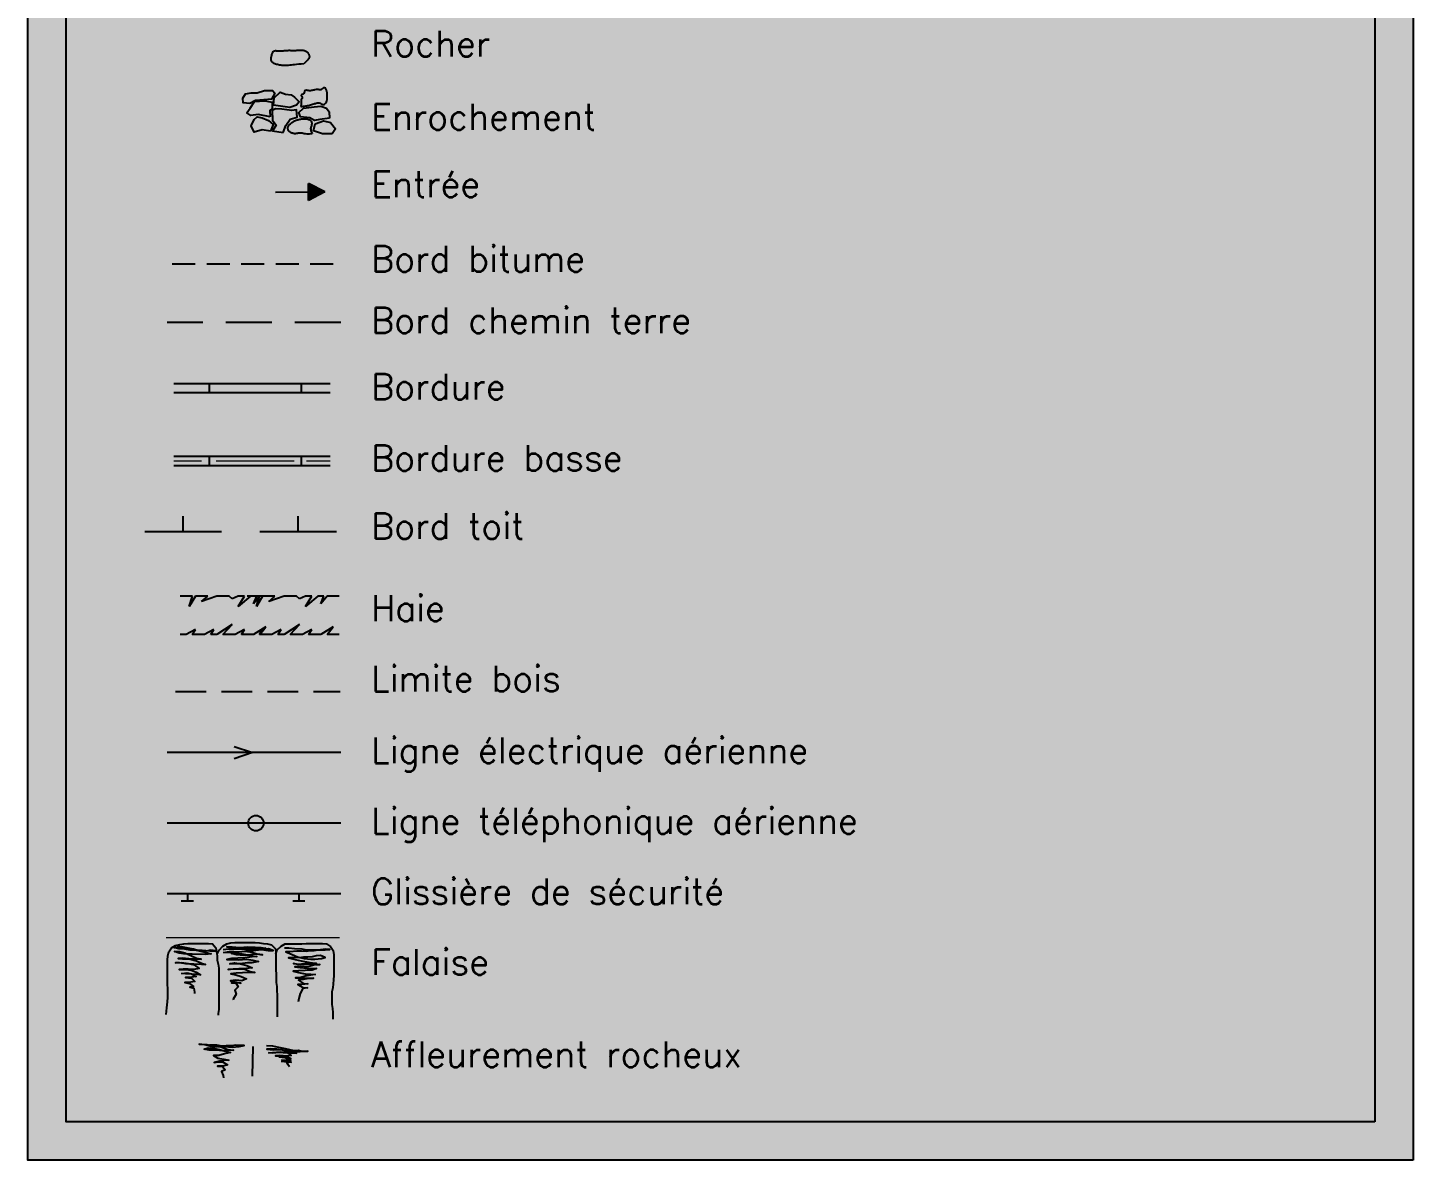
# Paper-space layout 'Legende' of a CAD drawing. Header units: millimetres. Extents: x 19 to 1130, y 28 to 365.
# Drawn here: x 44.7 to 135.1, y 135.9 to 209.7 of the extents above; entities that cross this region are included whole.
import ezdxf

# ---------------------------------------------------------------- set-up
doc = ezdxf.new("R2010")
doc.units = ezdxf.units.MM
doc.header["$LTSCALE"] = 2
for name, pattern in [('CACHE2', [0.1875, 0.125, -0.0625]), ('DISCONTINU2', [0.375, 0.25, -0.125]), ('DISCONTINUX2', [1.5, 1, -0.5])]:
    doc.linetypes.add(name, pattern=pattern)
doc.layers.add('CARTOUCHE', color=7, linetype='Continuous')
doc.styles.add('17', font='romans.shx', dxfattribs={"oblique": 13.5, "height": 0.9})

# ---------------------------------------------------------------- blocks, each defined once
blk = doc.blocks.new('*X118')
at = {"color": 0}
for p, q in [((1.142, 0.885), (1.221, 0.965)), ((1.151, 0.904), (1.218, 0.97)), ((1.161, 0.922), (1.215, 0.976)), ((1.171, 0.941), (1.212, 0.982)), ((1.18, 0.959), (1.209, 0.988)), ((1.19, 0.978), (1.206, 0.994)), ((1.2, 0.996), (1.203, 0.999)), ((1.132, 0.867), (1.224, 0.959)), ((1.135, 0.861), (1.227, 0.953)), ((1.144, 0.861), (1.23, 0.947)), ((1.153, 0.861), (1.233, 0.941)), ((1.162, 0.861), (1.236, 0.935)), ((1.17, 0.861), (1.239, 0.93)), ((1.179, 0.861), (1.242, 0.924)), ((1.188, 0.861), (1.245, 0.918)), ((1.197, 0.861), (1.248, 0.912)), ((1.206, 0.861), (1.251, 0.906)), ((1.215, 0.861), (1.254, 0.9)), ((1.223, 0.861), (1.257, 0.895)), ((1.232, 0.861), (1.26, 0.889)), ((1.241, 0.861), (1.263, 0.883)), ((1.25, 0.861), (1.266, 0.877)), ((1.259, 0.861), (1.269, 0.871)), ((1.268, 0.861), (1.272, 0.866))]:
    blk.add_line(p, q, dxfattribs=at)

psp = doc.layouts.new('Legende')

# ---------------------------------------------------------------- hatches: boundary and pattern name
at = {"layer": 'CARTOUCHE'}
psp.add_hatch(color=255, dxfattribs=at).paths.add_polyline_path([(135.127, 135.858), (44.747, 135.858), (44.747, 325.444), (135.127, 325.444)])

# ---------------------------------------------------------------- linework, layer by layer
for p, q in [((64.475, 186.497), (54.278, 186.497)), ((56.589, 186.497), (56.589, 185.897)), ((62.589, 186.497), (62.589, 185.897)), ((64.475, 185.897), (54.278, 185.897)), ((64.475, 181.747), (54.278, 181.747)), ((56.589, 181.747), (56.589, 181.147)), ((62.589, 181.747), (62.589, 181.147)), ((64.475, 181.147), (54.278, 181.147))]:
    psp.add_line(p, q, dxfattribs=at)
at = {"layer": 'CARTOUCHE', "lineweight": 5}
for p, q in [((56.083, 181.447), (54.278, 181.447)), ((62.133, 181.447), (57.033, 181.447)), ((64.475, 181.447), (62.933, 181.447))]:
    psp.add_line(p, q, dxfattribs=at)
at = {"layer": 'CARTOUCHE', "color": 154}
for p, q in [((52.378, 176.866), (57.378, 176.866)), ((59.89, 176.866), (64.89, 176.866))]:
    psp.add_line(p, q, dxfattribs=at)
at = {"layer": 'CARTOUCHE', "color": 90, "linetype": 'ByBlock'}
for p, q in [((55.485, 172.632), (54.685, 172.632)), ((55.285, 171.965), (55.485, 172.632)), ((55.685, 172.632), (55.285, 171.965)), ((56.485, 172.632), (55.685, 172.632)), ((56.085, 172.298), (56.485, 172.632)), ((57.084, 172.632), (56.085, 172.298)), ((57.884, 172.632), (57.084, 172.632)), ((58.084, 172.465), (57.884, 172.632)), ((58.484, 172.632), (58.084, 172.465)), ((58.884, 172.632), (58.484, 172.632)), ((58.484, 171.965), (58.884, 172.632)), ((59.284, 172.632), (58.484, 171.965)), ((59.872, 172.632), (59.072, 172.632)), ((59.684, 172.632), (59.284, 172.632)), ((59.484, 172.132), (59.684, 172.632)), ((59.884, 172.632), (59.484, 172.132)), ((59.672, 171.965), (59.872, 172.632)), ((60.072, 172.632), (59.672, 171.965)), ((60.684, 172.632), (59.884, 172.632)), ((60.872, 172.632), (60.072, 172.632)), ((60.472, 172.298), (60.872, 172.632)), ((61.472, 172.632), (60.472, 172.298)), ((62.272, 172.632), (61.472, 172.632)), ((62.472, 172.465), (62.272, 172.632)), ((62.872, 172.632), (62.472, 172.465)), ((63.272, 172.632), (62.872, 172.632)), ((62.872, 171.965), (63.272, 172.632)), ((63.672, 172.632), (62.872, 171.965)), ((64.072, 172.632), (63.672, 172.632)), ((63.872, 172.132), (64.072, 172.632)), ((64.272, 172.632), (63.872, 172.132)), ((65.072, 172.632), (64.272, 172.632)), ((55.084, 170.132), (54.684, 170.132)), ((55.684, 170.465), (55.084, 170.132)), ((55.484, 170.132), (55.684, 170.465)), ((56.284, 170.132), (55.484, 170.132)), ((56.884, 170.465), (56.284, 170.132)), ((56.684, 170.132), (56.884, 170.465)), ((57.084, 170.132), (56.684, 170.132)), ((58.084, 170.798), (57.084, 170.132)), ((57.484, 170.132), (58.084, 170.798)), ((58.284, 170.132), (57.484, 170.132)), ((58.884, 170.465), (58.284, 170.132)), ((58.684, 170.132), (58.884, 170.465)), ((59.484, 170.132), (58.684, 170.132)), ((59.472, 170.132), (59.072, 170.132)), ((60.072, 170.465), (59.472, 170.132)), ((60.284, 170.632), (59.484, 170.132)), ((59.872, 170.132), (60.072, 170.465)), ((60.672, 170.132), (59.872, 170.132)), ((59.884, 170.132), (60.284, 170.632)), ((60.684, 170.132), (59.884, 170.132)), ((61.272, 170.465), (60.672, 170.132)), ((61.072, 170.132), (61.272, 170.465)), ((61.472, 170.132), (61.072, 170.132)), ((62.472, 170.798), (61.472, 170.132)), ((61.872, 170.132), (62.472, 170.798)), ((62.672, 170.132), (61.872, 170.132)), ((63.272, 170.465), (62.672, 170.132)), ((63.072, 170.132), (63.272, 170.465)), ((63.872, 170.132), (63.072, 170.132)), ((64.672, 170.632), (63.872, 170.132)), ((64.272, 170.132), (64.672, 170.632)), ((65.072, 170.132), (64.272, 170.132))]:
    psp.add_line(p, q, dxfattribs=at)
at = {"layer": 'CARTOUCHE', "color": 90, "linetype": 'DISCONTINUX2'}
psp.add_line((54.379, 166.424), (65.124, 166.424), dxfattribs=at)
at = {"layer": 'CARTOUCHE', "color": 1, "linetype": 'Continuous'}
psp.add_line((65.161, 162.44), (53.849, 162.44), dxfattribs=at)
at = {"layer": 'CARTOUCHE', "color": 3, "linetype": 'Continuous'}
psp.add_line((65.161, 157.84), (53.849, 157.84), dxfattribs=at)
at = {"layer": 'CARTOUCHE', "linetype": 'Continuous'}
psp.add_line((65.161, 153.24), (53.849, 153.24), dxfattribs=at)
at = {"layer": 'CARTOUCHE'}
psp.add_lwpolyline([(135.127, 135.858), (44.747, 135.858), (44.747, 325.444), (135.127, 325.444)], close=True, dxfattribs=at)
at = {"layer": 'CARTOUCHE', "lineweight": 25}
psp.add_lwpolyline([(132.627, 138.358), (47.247, 138.358), (47.247, 322.944), (132.627, 322.944), (132.627, 138.358)], dxfattribs=at)
at = {"layer": 'CARTOUCHE', "color": 129}
for points in [[(62.754, 207.354), (62.579, 207.343), (62.423, 207.329), (62.282, 207.314), (62.155, 207.299), (62.04, 207.284), (61.934, 207.27), (61.836, 207.258), (61.743, 207.249), (61.654, 207.243), (61.569, 207.241), (61.486, 207.242), (61.406, 207.246), (61.328, 207.253), (61.253, 207.263), (61.181, 207.274), (61.111, 207.288), (61.042, 207.304), (60.977, 207.321), (60.915, 207.341), (60.857, 207.363), (60.805, 207.387), (60.758, 207.414), (60.718, 207.443), (60.685, 207.475), (60.661, 207.51), (60.643, 207.547), (60.632, 207.587), (60.627, 207.628), (60.627, 207.672), (60.63, 207.717), (60.636, 207.764), (60.645, 207.812), (60.655, 207.86), (60.667, 207.909), (60.68, 207.957), (60.694, 208.003), (60.709, 208.046), (60.726, 208.085), (60.743, 208.12), (60.762, 208.149), (60.782, 208.171), (60.803, 208.189), (60.825, 208.201), (60.85, 208.209), (60.876, 208.213), (60.905, 208.215), (60.937, 208.215), (60.972, 208.213), (61.011, 208.212), (61.052, 208.209), (61.095, 208.207), (61.14, 208.206), (61.187, 208.204), (61.234, 208.204), (61.281, 208.204), (61.327, 208.205), (61.373, 208.208), (61.419, 208.211), (61.465, 208.216), (61.511, 208.22), (61.56, 208.225), (61.611, 208.229), (61.665, 208.232), (61.723, 208.235), (61.784, 208.236), (61.849, 208.236), (61.917, 208.235), (61.985, 208.234), (62.052, 208.233), (62.119, 208.232), (62.182, 208.232), (62.242, 208.234), (62.298, 208.236), (62.349, 208.24), (62.397, 208.244), (62.442, 208.248), (62.484, 208.252), (62.525, 208.255), (62.566, 208.256), (62.606, 208.256), (62.646, 208.253), (62.687, 208.248), (62.727, 208.24), (62.766, 208.23), (62.804, 208.219), (62.841, 208.205), (62.876, 208.189), (62.908, 208.171), (62.937, 208.152), (62.963, 208.13), (62.988, 208.108), (63.009, 208.084), (63.029, 208.059), (63.046, 208.032), (63.062, 208.005), (63.077, 207.978), (63.089, 207.949), (63.1, 207.921), (63.109, 207.892), (63.115, 207.863), (63.119, 207.833), (63.118, 207.804), (63.114, 207.775), (63.106, 207.746), (63.093, 207.717), (63.075, 207.686), (63.048, 207.651), (63.013, 207.611), (62.967, 207.563), (62.91, 207.506), (62.839, 207.437), (62.754, 207.354)], [(59.24, 204.777), (58.8, 204.804), (58.775, 205.112), (58.947, 205.397), (59.317, 205.469), (59.706, 205.469), (60.203, 205.609), (60.72, 205.609), (60.866, 205.442), (60.643, 205.04), (60.152, 205.017), (59.61, 204.967), (59.24, 204.777)], [(60.79, 204.66), (60.815, 205.134), (61.21, 205.514), (61.555, 205.374), (61.925, 205.324), (62.141, 205.184), (62.46, 204.872), (62.269, 204.66), (61.848, 204.515), (60.79, 204.66)], [(60.566, 203.9), (59.782, 204.04), (59.291, 203.995), (59.043, 204.162), (59.266, 204.47), (59.54, 204.899), (60.222, 204.945), (60.694, 204.85), (60.694, 204.447), (60.547, 204.303), (60.566, 203.9)], [(61.408, 202.878), (61.58, 203.331), (61.874, 203.756), (62.314, 203.878), (62.269, 204.352), (61.969, 204.303), (61.332, 204.398), (60.911, 204.42), (60.694, 204.303), (60.72, 203.683), (60.962, 203.353), (60.72, 202.996), (61.408, 202.878)], [(64.431, 203.805), (63.793, 203.733), (63.449, 203.661), (63.149, 203.828), (62.537, 203.9), (62.435, 204.185), (62.734, 204.47), (63.423, 204.542), (63.863, 204.587), (64.233, 204.47), (64.405, 204.23), (64.431, 203.805)], [(60.592, 202.973), (60.05, 203.046), (59.514, 202.901), (59.317, 203.303), (59.514, 203.733), (59.706, 203.9), (60.031, 203.828), (60.445, 203.661), (60.764, 203.398), (60.592, 202.973)], [(63.296, 202.783), (63.12, 202.778), (62.978, 202.779), (62.865, 202.786), (62.775, 202.797), (62.705, 202.81), (62.649, 202.823), (62.602, 202.834), (62.559, 202.841), (62.517, 202.843), (62.475, 202.84), (62.432, 202.834), (62.388, 202.827), (62.344, 202.818), (62.299, 202.81), (62.252, 202.804), (62.205, 202.801), (62.157, 202.801), (62.108, 202.806), (62.059, 202.815), (62.012, 202.827), (61.965, 202.843), (61.921, 202.863), (61.88, 202.886), (61.843, 202.913), (61.81, 202.943), (61.781, 202.976), (61.757, 203.011), (61.739, 203.048), (61.726, 203.087), (61.719, 203.127), (61.718, 203.168), (61.724, 203.209), (61.736, 203.251), (61.755, 203.292), (61.779, 203.333), (61.809, 203.373), (61.843, 203.412), (61.881, 203.449), (61.921, 203.485), (61.965, 203.519), (62.011, 203.551), (62.058, 203.58), (62.107, 203.607), (62.158, 203.633), (62.211, 203.656), (62.265, 203.677), (62.32, 203.696), (62.376, 203.713), (62.434, 203.729), (62.492, 203.742), (62.551, 203.754), (62.61, 203.763), (62.67, 203.769), (62.729, 203.773), (62.789, 203.774), (62.847, 203.773), (62.905, 203.768), (62.961, 203.76), (63.014, 203.749), (63.065, 203.735), (63.111, 203.717), (63.153, 203.695), (63.189, 203.67), (63.219, 203.64), (63.242, 203.607), (63.258, 203.57), (63.268, 203.531), (63.273, 203.49), (63.273, 203.447), (63.268, 203.404), (63.259, 203.361), (63.248, 203.319), (63.234, 203.278), (63.22, 203.235), (63.209, 203.188), (63.203, 203.134), (63.207, 203.069), (63.221, 202.991), (63.25, 202.897), (63.296, 202.783)], [(64.603, 202.783), (63.965, 202.783), (63.398, 202.996), (63.493, 203.448), (64.035, 203.638), (64.501, 203.52), (64.826, 203.114), (64.603, 202.783)], [(57.095, 149.29), (57.228, 149.555), (57.471, 149.82), (57.736, 149.975), (58.001, 150.041), (58.267, 150.063), (59.593, 150.063), (59.859, 150.041), (60.124, 149.997), (60.389, 149.975), (60.655, 149.909), (60.92, 149.644), (60.942, 149.378), (60.942, 148.273), (60.964, 147.986), (60.964, 147.456), (60.986, 147.19), (60.986, 146.903), (61.008, 146.638), (61.008, 145.201)], [(53.769, 145.356), (53.827, 145.8), (53.863, 146.195), (53.886, 146.482), (53.886, 147.057), (53.863, 147.322), (53.863, 148.913), (53.886, 149.179), (53.952, 149.444), (54.129, 149.709), (54.394, 149.864), (54.659, 149.93), (54.925, 149.974), (55.19, 149.996), (56.539, 149.996), (56.804, 149.974), (57.025, 149.709), (57.069, 149.444), (57.114, 149.179), (57.114, 148.913), (57.18, 148.648), (57.224, 148.383), (57.224, 145.687), (57.18, 145.421), (57.18, 145.311)], [(54.491, 149.827), (54.872, 149.784), (55.292, 149.69), (55.557, 149.653), (55.833, 149.561), (56.121, 149.558), (56.619, 149.507), (56.99, 149.519), (56.697, 149.551), (56.392, 149.494), (55.866, 149.539), (55.346, 149.556), (54.871, 149.64), (54.61, 149.648), (54.279, 149.73), (54.595, 149.732), (54.86, 149.695), (55.131, 149.631), (55.391, 149.622), (55.656, 149.586), (55.927, 149.521), (56.38, 149.405), (56.711, 149.323), (56.345, 149.284), (55.481, 149.294), (55.165, 149.292), (54.9, 149.329), (54.635, 149.365), (54.326, 149.48), (54.642, 149.482), (55.006, 149.378), (55.381, 149.218), (55.76, 149.03), (56.059, 148.971), (55.655, 148.982), (55.25, 148.992), (54.841, 149.031), (54.558, 149.006), (54.846, 149.003), (55.339, 148.98), (55.764, 148.859), (56.078, 148.716), (56.354, 148.624), (56.093, 148.633), (55.573, 148.65), (55.053, 148.668), (54.638, 148.734), (54.378, 148.743), (54.805, 148.765), (55.219, 148.699), (55.611, 148.6), (55.941, 148.374), (55.58, 148.307), (55.204, 148.323), (54.888, 148.321), (54.633, 148.302), (55.037, 148.291), (55.419, 148.248), (55.727, 148.133), (56.019, 147.958), (55.759, 147.967), (55.41, 147.988), (55.061, 148.009), (54.796, 148.045), (55.134, 148.08), (55.433, 148.021), (55.724, 147.845), (55.446, 147.793), (55.048, 147.776), (55.429, 147.733), (55.642, 147.514), (55.254, 147.441), (54.994, 147.45), (55.292, 147.391), (55.561, 147.183), (55.311, 147.136), (55.582, 147.071), (55.629, 146.822), (55.616, 146.733)], [(57.491, 149.609), (57.836, 149.644), (58.188, 149.646), (58.716, 149.649), (59.218, 149.611), (59.719, 149.573), (59.996, 149.594), (60.43, 149.542), (60.749, 149.537), (60.443, 149.651), (59.996, 149.594), (59.705, 149.64), (59.421, 149.652), (59.075, 149.617), (58.784, 149.663), (58.499, 149.675), (58.025, 149.754), (57.74, 149.766), (58.093, 149.768), (58.594, 149.729), (59.115, 149.766), (59.576, 149.755), (59.969, 149.73), (60.26, 149.684), (59.963, 149.587), (59.482, 149.524), (59.178, 149.461), (58.893, 149.474), (58.548, 149.438), (58.27, 149.416), (57.993, 149.395), (57.532, 149.406), (57.904, 149.482), (58.189, 149.47), (58.473, 149.458), (58.961, 149.487), (59.361, 149.428), (59.7, 149.322), (60.066, 149.256), (59.707, 149.288), (59.429, 149.266), (59.118, 149.238), (58.84, 149.216), (58.373, 149.261), (58.041, 149.334), (58.318, 149.355), (58.711, 149.33), (59.077, 149.264), (59.376, 149.185), (59.701, 149.146), (59.389, 149.117), (58.909, 149.054), (58.455, 149.031), (58.035, 149.015), (57.731, 148.953), (58.016, 148.941), (58.476, 148.929), (58.754, 148.951), (59.031, 148.973), (59.431, 148.914), (59.804, 148.814), (59.364, 148.724), (59.08, 148.736), (58.599, 148.673), (58.213, 148.664), (57.929, 148.676), (58.233, 148.739), (58.599, 148.673), (59.047, 148.553), (59.393, 148.412), (59.014, 148.37), (58.527, 148.34), (58.249, 148.319), (57.829, 148.303), (58.141, 148.332), (58.56, 148.347), (58.919, 148.315), (59.266, 148.175), (59.564, 148.095), (59.212, 148.093), (58.758, 148.07), (58.338, 148.055), (57.993, 148.019), (58.325, 147.946), (58.665, 147.84), (59.011, 147.699), (58.72, 147.569), (58.327, 147.594), (57.982, 147.558), (58.646, 147.413), (58.328, 147.418), (58.044, 147.43), (58.328, 147.418), (58.485, 147.168), (58.249, 146.943), (58.339, 146.679), (58.158, 146.36), (58.164, 146.326)], [(60.942, 149.312), (61.008, 149.577), (61.274, 149.82), (61.539, 149.975), (62.623, 149.975), (62.91, 149.997), (63.971, 149.997), (64.237, 149.975), (64.502, 149.798), (64.679, 149.533), (64.723, 149.246), (64.723, 147.898), (64.701, 147.632), (64.679, 147.367), (64.657, 147.102), (64.59, 146.837), (64.59, 146.019), (64.635, 145.754), (64.657, 145.489), (64.657, 145.069)], [(61.494, 149.708), (61.788, 149.708), (62.157, 149.678), (62.631, 149.639), (62.913, 149.583), (63.25, 149.574), (63.547, 149.588), (63.884, 149.58), (64.15, 149.585), (64.447, 149.599), (64.173, 149.625), (63.689, 149.56), (63.431, 149.523), (63.165, 149.517), (62.908, 149.481), (62.602, 149.498), (62.305, 149.484), (61.844, 149.458), (61.578, 149.453), (61.997, 149.266), (62.336, 149.124), (62.769, 149.008), (63.216, 148.963), (63.482, 148.968), (63.904, 149.016), (64.153, 149.084), (63.853, 149.203), (63.556, 149.189), (63.307, 149.121), (63.01, 149.107), (62.744, 149.101), (62.455, 149.056), (62.048, 149.079), (61.751, 149.065), (62.183, 148.949), (62.577, 148.855), (63.032, 148.779), (63.315, 148.722), (63.59, 148.696), (63.253, 148.705), (62.831, 148.657), (62.37, 148.632), (62.087, 148.688), (62.432, 148.649), (62.863, 148.665), (63.27, 148.643), (63.544, 148.617), (63.81, 148.623), (63.482, 148.6), (63.015, 148.473), (62.537, 148.51), (62.178, 148.479), (62.523, 148.439), (62.97, 148.394), (63.315, 148.354), (63.581, 148.36), (63.31, 148.252), (62.848, 148.227), (62.418, 148.21), (62.059, 148.179), (62.413, 148.108), (62.837, 148.023), (63.213, 147.992), (63.488, 147.966), (63.199, 147.921), (62.848, 147.859), (62.506, 147.765), (62.209, 147.751), (62.475, 147.757), (62.812, 147.748), (63.117, 147.731), (63.383, 147.737), (62.962, 147.689), (62.704, 147.652), (62.415, 147.607), (62.741, 147.395), (63.015, 147.369), (62.625, 147.329), (62.359, 147.324), (62.715, 147.12), (62.99, 147.094), (62.701, 147.049), (62.52, 146.732), (62.441, 146.41), (62.398, 146.197)], [(56.598, 143.391), (57.07, 143.389), (57.592, 143.28), (58.081, 143.243), (58.537, 143.276), (58.855, 143.333), (58.33, 143.355), (58.048, 143.314), (57.699, 143.328), (57.365, 143.307), (57.083, 143.266), (56.785, 143.261), (56.3, 143.386), (55.934, 143.436), (56.423, 143.398), (56.892, 143.309), (57.345, 143.255), (57.811, 143.078), (58.177, 143.028), (57.843, 143.007), (57.458, 143.005), (57.056, 143.039), (56.583, 143.041), (56.253, 143.108), (56.519, 143.184), (56.921, 143.15), (57.251, 143.084), (57.649, 142.962), (57.979, 142.896), (57.59, 142.807), (57.217, 142.682), (56.867, 142.697), (57.158, 142.527), (57.54, 142.441), (57.87, 142.375), (57.536, 142.354), (57.254, 142.313), (56.901, 142.24), (57.183, 142.281), (57.497, 142.25), (57.788, 142.081), (57.486, 141.988), (57.136, 142.002), (57.451, 141.972), (57.634, 141.754), (57.385, 141.642), (57.497, 141.392), (57.526, 141.233)], [(59.437, 143.27), (59.398, 141.352)], [(60.321, 143.334), (60.714, 143.321), (61.112, 143.229), (61.549, 143.141), (62.106, 143.021), (62.38, 143.039), (62.658, 142.979), (63.012, 142.964), (62.27, 142.914), (61.755, 142.998), (61.479, 143.018), (61.003, 143.104), (60.61, 143.118), (60.336, 143.099), (60.771, 143.05), (61.279, 143.084), (61.557, 143.024), (61.955, 142.933), (62.276, 142.836), (61.883, 142.849), (61.411, 142.857), (61.135, 142.878), (60.745, 142.852), (60.469, 142.873), (61.211, 142.922), (61.604, 142.909), (61.932, 142.696), (61.622, 142.636), (61.188, 142.685), (60.914, 142.667), (61.307, 142.654), (61.622, 142.636), (61.906, 142.498), (61.51, 142.55), (61.154, 142.604), (61.549, 142.552), (61.872, 142.417), (61.601, 142.36), (61.326, 142.38), (61.638, 142.401), (61.914, 142.38), (61.648, 142.245), (61.331, 142.302), (61.643, 142.323), (61.922, 142.263), (61.651, 142.206), (61.823, 141.982)]]:
    psp.add_lwpolyline(points, dxfattribs=at)
psp.add_lwpolyline([(62.562, 204.565, 0.015114), (62.89, 204.61, 0.020943), (63.123, 204.66, 0.017852), (63.4, 204.741, -0.022353), (63.621, 204.804, -0.22707), (63.897, 204.745, 0.309946), (64.112, 204.732, 0.106458), (64.192, 204.807, 0.076071), (64.258, 204.945, 0.060342), (64.287, 205.104, 0.0361), (64.284, 205.374, 0.075105), (64.202, 205.715, 0.222566), (64.112, 205.799, 0.349325), (63.972, 205.746, -0.274224), (63.812, 205.659, -0.050818), (63.698, 205.675, 0.075986), (63.621, 205.682, 0.051071), (63.484, 205.659, -0.02964), (63.251, 205.609, -0.105163), (62.982, 205.625, 0.189815), (62.83, 205.609, 0.311483), (62.792, 205.538, -0.194666), (62.76, 205.419, -0.219605), (62.646, 205.359, 0.376857), (62.588, 205.302, 0.225308), (62.619, 205.222, -0.197646), (62.658, 205.134, -0.007911), (62.658, 205.118, -0.019867), (62.658, 205.112, -0.331946), (62.627, 205.077, 0.281267), (62.588, 205.04, 0.100089), (62.581, 204.944, -0.050592), (62.588, 204.755, -0.016405), (62.579, 204.669, -0.013419), (62.562, 204.565)], format="xyb", dxfattribs=at)
at = {"layer": 'CARTOUCHE'}
for points in [[(60.918, 198.992), (64.121, 198.998)], [(63.073, 198.45), (63.069, 199.541)], [(64.121, 198.998), (63.069, 199.541)], [(64.121, 198.998), (63.073, 198.45)]]:
    psp.add_lwpolyline(points, dxfattribs=at)
at = {"layer": 'CARTOUCHE', "linetype": 'CACHE2', "lineweight": 25, "ltscale": 6}
psp.add_lwpolyline([(64.673, 194.297), (54.106, 194.297)], dxfattribs=at)
at = {"layer": 'CARTOUCHE', "linetype": 'DISCONTINU2', "ltscale": 6}
psp.add_lwpolyline([(65.161, 190.48), (53.849, 190.48)], dxfattribs=at)
at = {"layer": 'CARTOUCHE', "color": 154}
for points in [[(54.878, 176.866), (54.878, 177.866)], [(62.39, 176.866), (62.39, 177.866)]]:
    psp.add_lwpolyline(points, dxfattribs=at)
at = {"layer": 'CARTOUCHE', "color": 1}
psp.add_lwpolyline([(58.211, 162.84), (59.411, 162.44), (58.211, 162.04)], dxfattribs=at)
at = {"layer": 'CARTOUCHE', "linetype": 'Continuous'}
for points in [[(55.561, 152.76), (54.761, 152.76)], [(55.161, 153.24), (55.161, 152.76)], [(62.833, 152.76), (62.033, 152.76)], [(62.433, 153.24), (62.433, 152.76)]]:
    psp.add_lwpolyline(points, dxfattribs=at)
at = {"layer": 'CARTOUCHE', "linetype": 'Continuous', "lineweight": 20}
psp.add_lwpolyline([(65.089, 150.352), (53.777, 150.352)], dxfattribs=at)
at = {"layer": 'CARTOUCHE', "color": 3}
psp.add_circle((59.633, 157.84), 0.5, dxfattribs=at)

# ---------------------------------------------------------------- block references
at = {"layer": 'CARTOUCHE', "xscale": 7.500000000000032, "yscale": 7.500000000000032, "zscale": 7.500000000000032, "rotation": 270.1936509999999}
psp.add_blockref('*X118', (56.583, 207.987), dxfattribs=at)

# ---------------------------------------------------------------- texts
at = {"layer": 'CARTOUCHE', "color": 7, "style": '17'}
for s, height, p in [('Rocher', 1.6804, (67.134, 207.824)), ('Enrochement', 1.68039, (67.134, 203.059)), ('Entrée', 1.6804, (67.134, 198.665)), ('Bord bitume', 1.68039, (67.134, 193.801)), ('Bord chemin terre', 1.68039, (67.134, 189.791)), ('Bordure', 1.6804, (67.134, 185.468)), ('Bordure basse', 1.68039, (67.134, 180.818)), ('Bord toit', 1.6804, (67.134, 176.371)), ('Haie', 1.6804, (67.134, 171.017)), ('Limite bois', 1.68039, (67.134, 166.427)), ('Ligne électrique aérienne', 1.68039, (67.134, 161.751)), ('Ligne téléphonique aérienne', 1.68039, (67.134, 157.151)), ('Glissière de sécurité', 1.68039, (67.134, 152.551)), ('Falaise', 1.6804, (67.134, 147.951)), ('Affleurement rocheux', 1.68039, (67.134, 141.933))]:
    psp.add_text(s, height=height, dxfattribs=at).set_placement(p)

doc.saveas('drawing.dxf')
